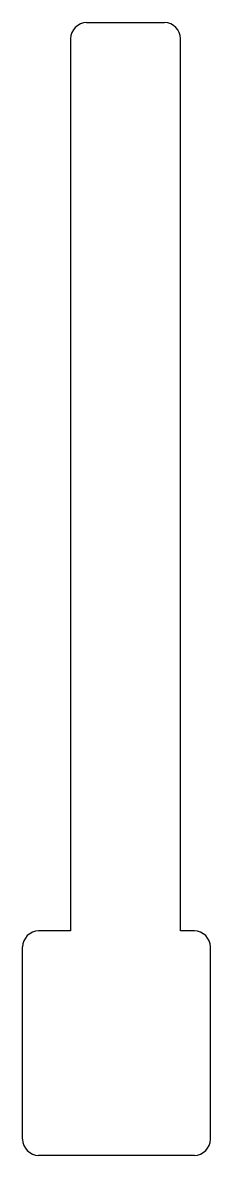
# Model space of a CAD drawing. Extents: x -10 to 8, y -114 to -8.
import ezdxf

# ---------------------------------------------------------------- set-up
doc = ezdxf.new("R2010")
doc.units = 0
doc.header["$MEASUREMENT"] = 0
doc.layers.add('VISIBLE', color=7, linetype='CONTINUOUS')

msp = doc.modelspace()

# ---------------------------------------------------------------- linework, layer by layer
at = {"layer": 'VISIBLE'}
for p, q in [((-3.65, -7.6), (3.65, -7.6)), ((-5.15, -9.1), (-5.15, -92.6)), ((5.15, -92.6), (5.15, -9.1)), ((-5.15, -92.6), (-8.15, -92.6)), ((6.45, -92.6), (5.15, -92.6)), ((-9.65, -112.1), (-9.65, -94.1)), ((7.95, -112.1), (7.95, -94.1)), ((6.45, -113.6), (-8.15, -113.6))]:
    msp.add_line(p, q, dxfattribs=at)
for centre, start, end in [((-3.65, -9.1), 90, 180), ((3.65, -9.1), 0, 90), ((-8.15, -94.1), 90, 180), ((6.45, -94.1), 0, 90), ((-8.15, -112.1), 180, 270), ((6.45, -112.1), 270, 0)]:
    msp.add_arc(centre, 1.5, start, end, dxfattribs=at)

doc.saveas('drawing.dxf')
